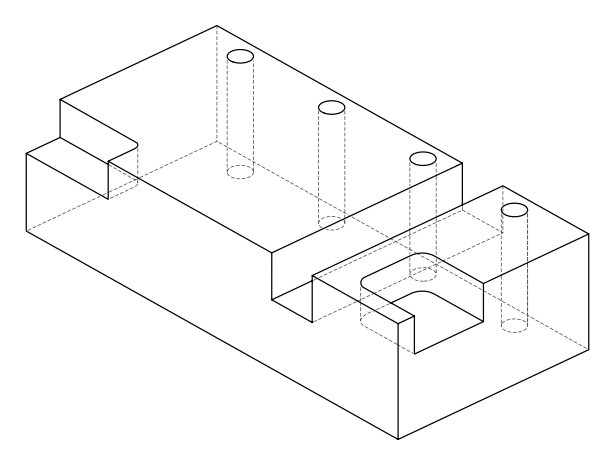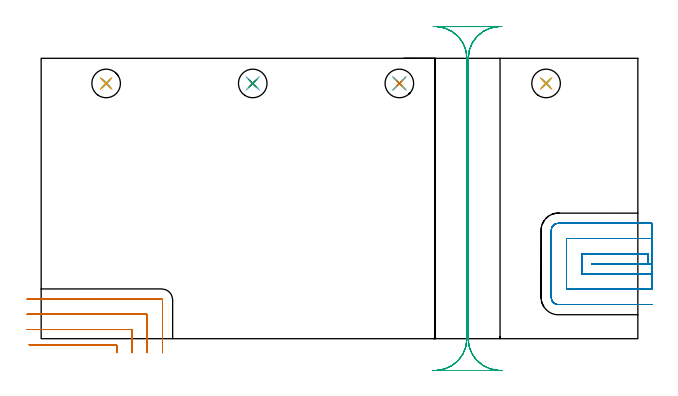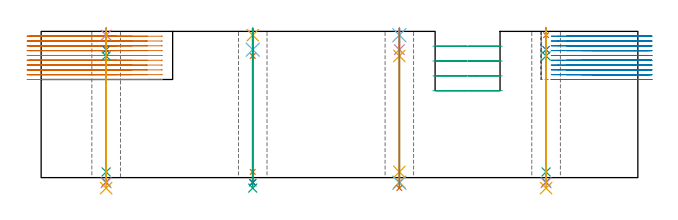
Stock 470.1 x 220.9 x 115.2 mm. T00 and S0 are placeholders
(PLAN: 23 operations, 18 tool changes, 39 min)
(1 MILL_CORNER_NOTCH_RECTANGULAR | CORNER_NOTCH_RECTANGULAR | NXT0201_012 | Follow Part, ap 4, ae 75% | 10.05 min | 153304 mm3)
(2 MILL_SLOT | SLOT_PARTIAL_RECTANGULAR | NXT0201_012 | Follow Part, ap 4, ae 75% | 15.89 min | 228101 mm3)
(3 MILL_RECTANGULAR_SLOT | SLOT_RECTANGULAR | UGT0201_020 | Follow Part, ap 12.5, ae 75% | 6.44 min | 527270 mm3)
(4 SPOT_DRILL | STEP1HOLE | NXT0321_9005460120000 | 0.05 min | 203 mm3)
(5 SPOT_DRILL_1 | STEP1HOLE_1 | NXT0321_9005460120000 | 0.05 min | 181 mm3)
(6 SPOT_DRILL_2 | STEP1HOLE_2 | NXT0321_9005460120000 | 0.05 min | 414 mm3)
(7 SPOT_DRILL_3 | STEP1HOLE_3 | NXT0321_9005460120000 | 0.05 min | 109 mm3)
(8 DRILL_BLIND_HOLE_INTO_CENTER | STEP1HOLE | NXT0301_067 | 0.07 min | 880 mm3)
(9 GUN_DRILL_THROUGH_HOLE | STEP1HOLE | UGT0307_006 | 0.56 min | 6416 mm3)
(10 DRILL_TO_ENLARGE_THROUGH_HOLE | STEP1HOLE | NXT0301_104 | 0.49 min | 10305 mm3)
(11 DRILL_TO_ENLARGE_THROUGH_HOLE_1 | STEP1HOLE | UGT0301_054 | 0.5 min | 27976 mm3)
(12 DRILL_BLIND_HOLE_INTO_CENTER_1 | STEP1HOLE_1 | NXT0301_067 | 0.07 min | 816 mm3)
(13 GUN_DRILL_THROUGH_HOLE_1 | STEP1HOLE_1 | UGT0307_006 | 0.56 min | 6482 mm3)
(14 DRILL_TO_ENLARGE_THROUGH_HOLE_2 | STEP1HOLE_1 | NXT0301_104 | 0.49 min | 10223 mm3)
(15 DRILL_TO_ENLARGE_THROUGH_HOLE_3 | STEP1HOLE_1 | UGT0301_054 | 0.5 min | 28014 mm3)
(16 DRILL_BLIND_HOLE_INTO_CENTER_2 | STEP1HOLE_2 | NXT0301_067 | 0.07 min | 960 mm3)
(17 GUN_DRILL_THROUGH_HOLE_2 | STEP1HOLE_2 | UGT0307_006 | 0.56 min | 6375 mm3)
(18 DRILL_TO_ENLARGE_THROUGH_HOLE_4 | STEP1HOLE_2 | NXT0301_104 | 0.49 min | 10408 mm3)
(19 DRILL_TO_ENLARGE_THROUGH_HOLE_5 | STEP1HOLE_2 | UGT0301_054 | 0.5 min | 27816 mm3)
(20 DRILL_BLIND_HOLE_INTO_CENTER_3 | STEP1HOLE_3 | NXT0301_067 | 0.07 min | 851 mm3)
(21 GUN_DRILL_THROUGH_HOLE_3 | STEP1HOLE_3 | UGT0307_006 | 0.56 min | 6462 mm3)
(22 DRILL_TO_ENLARGE_THROUGH_HOLE_6 | STEP1HOLE_3 | NXT0301_104 | 0.49 min | 10249 mm3)
(23 DRILL_TO_ENLARGE_THROUGH_HOLE_7 | STEP1HOLE_3 | UGT0301_054 | 0.5 min | 28014 mm3)
(TOOL NXT0201_012 | ENDMILL 16mm [2P460-1600-NA 1630] | D16 FL38 Z6)
(TOOL UGT0201_020 | End mill 50 mm | D50 FL50 Z4)
(TOOL NXT0321_9005460120000 | NC Spot Drill, 142deg, 12mm, Carbide, Uncoated | D12 PA142 FL30 Z2)
(TOOL NXT0301_067 | Carbide Drill 9.6mm [860.1-0960-029A1-MM 2214] | D9.6 PA140 FL47 Z2)
(TOOL UGT0307_006 | Gun Drill 9 mm | D9 PA130 FL24 Z1)
(TOOL NXT0301_104 | Carbide Drill 14mm [860.1-1400-112A1-MM 2214] | D14 PA140 FL123 Z2)
(TOOL UGT0301_054 | Twist Drill 22.5 mm | D22.5 PA118 FL155 Z2)
(OP 1 MILL_CORNER_NOTCH_RECTANGULAR)
G17 G21 G94 G90
T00 M6
G54
G17 G0 G90 X59.6 Y-11. S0 M3
G43 Z125.2 H1
Z111.41
G94 G1 Y-8. F250.
Y-5.595 F500.
G3 X58.805 Y-4.8 R0.8
G1 X-6.4
X-9.4 F250.
G0 Z125.2
X71.6 Y-11.
Z111.41
G1 Y-8.
Y6.405 F500.
G3 X70.805 Y7.2 R0.8
G1 X-8.
X-11. F250.
G0 Z125.2
X83.6 Y-11.
Z111.41
G1 Y-8.
Y18.404 F500.
G3 X82.805 Y19.2 R0.8
G1 X-8.
X-11. F250.
G0 Z125.2
X95.6 Y-11.
Z111.41
G1 Y-8.
Y30.404 F500.
G3 X94.804 Y31.2 R0.8
G1 X-8.
X-11. F250.
G0 Z125.2
X59.6 Y-11.
Z107.62
G1 Y-8.
Y-5.595 F500.
G3 X58.805 Y-4.8 R0.8
G1 X-6.4
X-9.4 F250.
G0 Z125.2
X71.6 Y-11.
Z107.62
G1 Y-8.
Y6.405 F500.
G3 X70.805 Y7.2 R0.8
G1 X-8.
X-11. F250.
G0 Z125.2
X83.6 Y-11.
Z107.62
G1 Y-8.
Y18.404 F500.
G3 X82.805 Y19.2 R0.8
G1 X-8.
X-11. F250.
G0 Z125.2
X95.6 Y-11.
Z107.62
G1 Y-8.
Y30.404 F500.
G3 X94.804 Y31.2 R0.8
G1 X-8.
X-11. F250.
G0 Z125.2
X59.6 Y-11.
Z103.83
G1 Y-8.
Y-5.595 F500.
G3 X58.805 Y-4.8 R0.8
G1 X-6.4
X-9.4 F250.
G0 Z125.2
X71.6 Y-11.
Z103.83
G1 Y-8.
Y6.405 F500.
G3 X70.805 Y7.2 R0.8
G1 X-8.
X-11. F250.
G0 Z125.2
X83.6 Y-11.
Z103.83
G1 Y-8.
Y18.404 F500.
G3 X82.805 Y19.2 R0.8
G1 X-8.
X-11. F250.
G0 Z125.2
X95.6 Y-11.
Z103.83
G1 Y-8.
Y30.404 F500.
G3 X94.804 Y31.2 R0.8
G1 X-8.
X-11. F250.
G0 Z125.2
X59.6 Y-11.
Z100.04
G1 Y-8.
Y-5.595 F500.
G3 X58.805 Y-4.8 R0.8
G1 X-6.4
X-9.4 F250.
G0 Z125.2
X71.6 Y-11.
Z100.04
G1 Y-8.
Y6.405 F500.
G3 X70.805 Y7.2 R0.8
G1 X-8.
X-11. F250.
G0 Z125.2
X83.6 Y-11.
Z100.04
G1 Y-8.
Y18.404 F500.
G3 X82.805 Y19.2 R0.8
G1 X-8.
X-11. F250.
G0 Z125.2
X95.6 Y-11.
Z100.04
G1 Y-8.
Y30.404 F500.
G3 X94.804 Y31.2 R0.8
G1 X-8.
X-11. F250.
G0 Z125.2
X59.6 Y-11.
Z96.25
G1 Y-8.
Y-5.595 F500.
G3 X58.805 Y-4.8 R0.8
G1 X-6.4
X-9.4 F250.
G0 Z125.2
X71.6 Y-11.
Z96.25
G1 Y-8.
Y6.405 F500.
G3 X70.805 Y7.2 R0.8
G1 X-8.
X-11. F250.
G0 Z125.2
X83.6 Y-11.
Z96.25
G1 Y-8.
Y18.404 F500.
G3 X82.805 Y19.2 R0.8
G1 X-8.
X-11. F250.
G0 Z125.2
X95.6 Y-11.
Z96.25
G1 Y-8.
Y30.404 F500.
G3 X94.804 Y31.2 R0.8
G1 X-8.
X-11. F250.
G0 Z125.2
X59.6 Y-11.
Z92.46
G1 Y-8.
Y-5.595 F500.
G3 X58.805 Y-4.8 R0.8
G1 X-6.4
X-9.4 F250.
G0 Z125.2
X71.6 Y-11.
Z92.46
G1 Y-8.
Y6.405 F500.
G3 X70.805 Y7.2 R0.8
G1 X-8.
X-11. F250.
G0 Z125.2
X83.6 Y-11.
Z92.46
G1 Y-8.
Y18.404 F500.
G3 X82.805 Y19.2 R0.8
G1 X-8.
X-11. F250.
G0 Z125.2
X95.6 Y-11.
Z92.46
G1 Y-8.
Y30.404 F500.
G3 X94.804 Y31.2 R0.8
G1 X-8.
X-11. F250.
G0 Z125.2
X59.6 Y-11.
Z88.67
G1 Y-8.
Y-5.595 F500.
G3 X58.805 Y-4.8 R0.8
G1 X-6.4
X-9.4 F250.
G0 Z125.2
X71.6 Y-11.
Z88.67
G1 Y-8.
Y6.405 F500.
G3 X70.805 Y7.2 R0.8
G1 X-8.
X-11. F250.
G0 Z125.2
X83.6 Y-11.
Z88.67
G1 Y-8.
Y18.404 F500.
G3 X82.805 Y19.2 R0.8
G1 X-8.
X-11. F250.
G0 Z125.2
X95.6 Y-11.
Z88.67
G1 Y-8.
Y30.404 F500.
G3 X94.804 Y31.2 R0.8
G1 X-8.
X-11. F250.
G0 Z125.2
X59.6 Y-11.
Z84.88
G1 Y-8.
Y-5.595 F500.
G3 X58.805 Y-4.8 R0.8
G1 X-6.4
X-9.4 F250.
G0 Z125.2
X71.6 Y-11.
Z84.88
G1 Y-8.
Y6.405 F500.
G3 X70.805 Y7.2 R0.8
G1 X-8.
X-11. F250.
G0 Z125.2
X83.6 Y-11.
Z84.88
G1 Y-8.
Y18.404 F500.
G3 X82.805 Y19.2 R0.8
G1 X-8.
X-11. F250.
G0 Z125.2
X95.6 Y-11.
Z84.88
G1 Y-8.
Y30.404 F500.
G3 X94.804 Y31.2 R0.8
G1 X-8.
X-11. F250.
G0 Z125.2
X59.6 Y-11.
Z81.09
G1 Y-8.
Y-5.595 F500.
G3 X58.805 Y-4.8 R0.8
G1 X-6.4
X-9.4 F250.
G0 Z125.2
X71.6 Y-11.
Z81.09
G1 Y-8.
Y6.405 F500.
G3 X70.805 Y7.2 R0.8
G1 X-8.
X-11. F250.
G0 Z125.2
X83.6 Y-11.
Z81.09
G1 Y-8.
Y18.404 F500.
G3 X82.805 Y19.2 R0.8
G1 X-8.
X-11. F250.
G0 Z125.2
X95.6 Y-11.
Z81.09
G1 Y-8.
Y30.404 F500.
G3 X94.804 Y31.2 R0.8
G1 X-8.
X-11. F250.
G0 Z125.2
X59.6 Y-11.
Z77.3
G1 Y-8.
Y-5.595 F500.
G3 X58.805 Y-4.8 R0.8
G1 X-6.4
X-9.4 F250.
G0 Z125.2
X71.6 Y-11.
Z77.3
G1 Y-8.
Y6.405 F500.
G3 X70.805 Y7.2 R0.8
G1 X-8.
X-11. F250.
G0 Z125.2
X83.6 Y-11.
Z77.3
G1 Y-8.
Y18.404 F500.
G3 X82.805 Y19.2 R0.8
G1 X-8.
X-11. F250.
G0 Z125.2
X95.6 Y-11.
Z77.3
G1 Y-8.
Y30.404 F500.
G3 X94.804 Y31.2 R0.8
G1 X-8.
X-11. F250.
G0 Z125.2
M5
M2
(OP 2 MILL_SLOT)
G17 G21 G94 G90
T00 M6
G54
G17 G0 G90 X481.1 Y58.9 S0 M3
G43 Z125.2 H1
Z111.41
G94 G1 X478.1 F250.
X433.9 F500.
X478.1
Y66.9
X425.9
Y50.9
X478.1
X481.1 F250.
Y78.9
X478.1
X413.9 F500.
Y38.9
X478.1
X481.1 F250.
Y90.9
X478.1
X407.4 F500.
G3 X401.9 Y85.4 R5.5
G1 Y32.4
G3 X407.4 Y26.9 R5.5
G1 X478.1
X481.1 F250.
G0 Y58.9 Z107.62
G1 X478.1
X433.9 F500.
X478.1
Y66.9
X425.9
Y50.9
X478.1
X481.1 F250.
Y78.9
X478.1
X413.9 F500.
Y38.9
X478.1
X481.1 F250.
Y90.9
X478.1
X407.4 F500.
G3 X401.9 Y85.4 R5.5
G1 Y32.4
G3 X407.4 Y26.9 R5.5
G1 X478.1
X481.1 F250.
G0 Y58.9 Z103.83
G1 X478.1
X433.9 F500.
X478.1
Y66.9
X425.9
Y50.9
X478.1
X481.1 F250.
Y78.9
X478.1
X413.9 F500.
Y38.9
X478.1
X481.1 F250.
Y90.9
X478.1
X407.4 F500.
G3 X401.9 Y85.4 R5.5
G1 Y32.4
G3 X407.4 Y26.9 R5.5
G1 X478.1
X481.1 F250.
G0 Y58.9 Z100.04
G1 X478.1
X433.9 F500.
X478.1
Y66.9
X425.9
Y50.9
X478.1
X481.1 F250.
Y78.9
X478.1
X413.9 F500.
Y38.9
X478.1
X481.1 F250.
Y90.9
X478.1
X407.4 F500.
G3 X401.9 Y85.4 R5.5
G1 Y32.4
G3 X407.4 Y26.9 R5.5
G1 X478.1
X481.1 F250.
G0 Y58.9 Z96.25
G1 X478.1
X433.9 F500.
X478.1
Y66.9
X425.9
Y50.9
X478.1
X481.1 F250.
Y78.9
X478.1
X413.9 F500.
Y38.9
X478.1
X481.1 F250.
Y90.9
X478.1
X407.4 F500.
G3 X401.9 Y85.4 R5.5
G1 Y32.4
G3 X407.4 Y26.9 R5.5
G1 X478.1
X481.1 F250.
G0 Y58.9 Z92.46
G1 X478.1
X433.9 F500.
X478.1
Y66.9
X425.9
Y50.9
X478.1
X481.1 F250.
Y78.9
X478.1
X413.9 F500.
Y38.9
X478.1
X481.1 F250.
Y90.9
X478.1
X407.4 F500.
G3 X401.9 Y85.4 R5.5
G1 Y32.4
G3 X407.4 Y26.9 R5.5
G1 X478.1
X481.1 F250.
G0 Y58.9 Z88.67
G1 X478.1
X433.9 F500.
X478.1
Y66.9
X425.9
Y50.9
X478.1
X481.1 F250.
Y78.9
X478.1
X413.9 F500.
Y38.9
X478.1
X481.1 F250.
Y90.9
X478.1
X407.4 F500.
G3 X401.9 Y85.4 R5.5
G1 Y32.4
G3 X407.4 Y26.9 R5.5
G1 X478.1
X481.1 F250.
G0 Y58.9 Z84.88
G1 X478.1
X433.9 F500.
X478.1
Y66.9
X425.9
Y50.9
X478.1
X481.1 F250.
Y78.9
X478.1
X413.9 F500.
Y38.9
X478.1
X481.1 F250.
Y90.9
X478.1
X407.4 F500.
G3 X401.9 Y85.4 R5.5
G1 Y32.4
G3 X407.4 Y26.9 R5.5
G1 X478.1
X481.1 F250.
G0 Y58.9 Z81.09
G1 X478.1
X433.9 F500.
X478.1
Y66.9
X425.9
Y50.9
X478.1
X481.1 F250.
Y78.9
X478.1
X413.9 F500.
Y38.9
X478.1
X481.1 F250.
Y90.9
X478.1
X407.4 F500.
G3 X401.9 Y85.4 R5.5
G1 Y32.4
G3 X407.4 Y26.9 R5.5
G1 X478.1
X481.1 F250.
G0 Y58.9 Z77.3
G1 X478.1
X433.9 F500.
X478.1
Y66.9
X425.9
Y50.9
X478.1
X481.1 F250.
Y78.9
X478.1
X413.9 F500.
Y38.9
X478.1
X481.1 F250.
Y90.9
X478.1
X407.4 F500.
G3 X401.9 Y85.4 R5.5
G1 Y32.4
G3 X407.4 Y26.9 R5.5
G1 X478.1
X481.1 F250.
G0 Z125.2
M5
M2
(OP 3 MILL_RECTANGULAR_SLOT)
G17 G21 G94 G90
T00 M6
G54
G17 G0 G90 X308.628 Y246.017 S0 M3
G43 Z125.2 H0
Z103.525
G94 G1 X311.624 Y245.87 F250.
G2 X329.165 Y237.418 R25. F500.
X334.117 Y228.807 R25. F391.
X335.4 Y220.9 R25. F299.
G1 Y28.945
Y18.945 F409.
Y0. F500.
G2 X311.624 Y-24.97 R25.
G1 Y-25.
X360.276
Y-24.97
G2 X336.5 Y0. R25.
G1 Y220.9
G2 X360.276 Y245.87 R25.
G1 X363.272 Y246.017 F250.
G0 Z125.2
Y-25.117
Z91.85
G1 X360.276 Y-24.97
G2 X342.735 Y-16.518 R25. F500.
X337.783 Y-7.907 R25. F389.
X336.5 Y0. R25. F301.
G1 Y191.955
Y201.955 F409.
Y220.9 F500.
G2 X360.276 Y245.87 R25.
G1 Y245.9
X311.624
Y245.87
G2 X335.4 Y220.9 R25.
G1 Y0.
G2 X311.624 Y-24.97 R25.
G1 X308.628 Y-25.117 F250.
G0 X363.272 Z80.175
G1 X360.276 Y-24.97
G2 X342.735 Y-16.518 R25. F500.
X337.783 Y-7.907 R25. F367.
X336.5 Y0. R25. F282.
G1 Y191.955
Y201.955 F379.
Y220.9 F500.
G2 X360.276 Y245.87 R25.
G1 Y245.9
X311.624
Y245.87
G2 X335.4 Y220.9 R25.
G1 Y0.
G2 X311.624 Y-24.97 R25.
G1 X308.628 Y-25.117 F250.
G0 X363.272 Z68.5
G1 X360.276 Y-24.97
G2 X342.735 Y-16.518 R25. F500.
X337.783 Y-7.907 R25. F389.
X336.5 Y0. R25. F301.
G1 Y191.955
Y201.955 F409.
Y220.9 F500.
G2 X360.276 Y245.87 R25.
G1 Y245.9
X311.624
Y245.87
G2 X335.4 Y220.9 R25.
G1 Y0.
G2 X311.624 Y-24.97 R25.
G1 X308.628 Y-25.117 F250.
G0 Z125.2
M5
M2
(OP 4 SPOT_DRILL)
G17 G21 G94 G90
T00 M6
G54
G17 G0 G90 X51.2 Y201.1 S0 M3
G43 Z125.2 H0
G94 G81 G98 Z112.2 F250. R118.2
G80
M5
M2
(OP 5 SPOT_DRILL_1)
G17 G21 G94 G90
T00 M6
G54
G17 G0 G90 X166.7 Y201.1 S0 M3
G43 Z125.2 H0
G94 G81 G98 Z112.2 F250. R118.2
G80
M5
M2
(OP 6 SPOT_DRILL_2)
G17 G21 G94 G90
T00 M6
G54
G17 G0 G90 X282.2 Y201.1 S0 M3
G43 Z125.2 H0
G94 G81 G98 Z112.2 F250. R118.2
G80
M5
M2
(OP 7 SPOT_DRILL_3)
G17 G21 G94 G90
T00 M6
G54
G17 G0 G90 X397.8 Y201.1 S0 M3
G43 Z125.2 H0
G94 G81 G98 Z112.2 F250. R118.2
G80
M5
M2
(OP 8 DRILL_BLIND_HOLE_INTO_CENTER)
G17 G21 G94 G90
T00 M6
G54
G17 G0 G90 X51.2 Y201.1 S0 M3
G43 Z125.2 H1
G94 G81 G98 Z100.8 F250. R117.2
G80
M5
M2
(OP 9 GUN_DRILL_THROUGH_HOLE)
G17 G21 G94 G90
T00 M6
G54
G17 G0 G90 X51.2 Y201.1 M8
G43 Z125.2 H0
Z111.368
S716 M3
G94 G1 Z95.839 F125. M26
G4 X.084
Z4.5 F250.
G4 X.084
Z-3.598 F125.
G4 X.084
M5
M9
G0 Z111.368
Z125.2
M2
(OP 10 DRILL_TO_ENLARGE_THROUGH_HOLE)
G17 G21 G94 G90
T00 M6
G54
G17 G0 G90 X51.2 Y201.1 S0 M3
G43 Z125.2 H1
G94 G73 G98 Z-4.048 F250. Q13.25 R117.2
G80
M5
M2
(OP 11 DRILL_TO_ENLARGE_THROUGH_HOLE_1)
G17 G21 G94 G90
T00 M6
G54
G17 G0 G90 X51.2 Y201.1 S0 M3
G43 Z125.2 H0
G94 G73 G98 Z-8.26 F250. Q20.577 R117.2
G80
M5
M2
(OP 12 DRILL_BLIND_HOLE_INTO_CENTER_1)
G17 G21 G94 G90
T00 M6
G54
G17 G0 G90 X166.7 Y201.1 S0 M3
G43 Z125.2 H1
G94 G81 G98 Z100.8 F250. R117.2
G80
M5
M2
(OP 13 GUN_DRILL_THROUGH_HOLE_1)
G17 G21 G94 G90
T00 M6
G54
G17 G0 G90 X166.7 Y201.1 M8
G43 Z125.2 H0
Z111.368
S716 M3
G94 G1 Z95.839 F125. M26
G4 X.084
Z4.5 F250.
G4 X.084
Z-3.598 F125.
G4 X.084
M5
M9
G0 Z111.368
Z125.2
M2
(OP 14 DRILL_TO_ENLARGE_THROUGH_HOLE_2)
G17 G21 G94 G90
T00 M6
G54
G17 G0 G90 X166.7 Y201.1 S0 M3
G43 Z125.2 H1
G94 G73 G98 Z-4.048 F250. Q13.25 R117.2
G80
M5
M2
(OP 15 DRILL_TO_ENLARGE_THROUGH_HOLE_3)
G17 G21 G94 G90
T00 M6
G54
G17 G0 G90 X166.7 Y201.1 S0 M3
G43 Z125.2 H0
G94 G73 G98 Z-8.26 F250. Q20.577 R117.2
G80
M5
M2
(OP 16 DRILL_BLIND_HOLE_INTO_CENTER_2)
G17 G21 G94 G90
T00 M6
G54
G17 G0 G90 X282.2 Y201.1 S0 M3
G43 Z125.2 H1
G94 G81 G98 Z100.8 F250. R117.2
G80
M5
M2
(OP 17 GUN_DRILL_THROUGH_HOLE_2)
G17 G21 G94 G90
T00 M6
G54
G17 G0 G90 X282.2 Y201.1 M8
G43 Z125.2 H0
Z111.368
S716 M3
G94 G1 Z95.839 F125. M26
G4 X.084
Z4.5 F250.
G4 X.084
Z-3.598 F125.
G4 X.084
M5
M9
G0 Z111.368
Z125.2
M2
(OP 18 DRILL_TO_ENLARGE_THROUGH_HOLE_4)
G17 G21 G94 G90
T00 M6
G54
G17 G0 G90 X282.2 Y201.1 S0 M3
G43 Z125.2 H1
G94 G73 G98 Z-4.048 F250. Q13.25 R117.2
G80
M5
M2
(OP 19 DRILL_TO_ENLARGE_THROUGH_HOLE_5)
G17 G21 G94 G90
T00 M6
G54
G17 G0 G90 X282.2 Y201.1 S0 M3
G43 Z125.2 H0
G94 G73 G98 Z-8.26 F250. Q20.577 R117.2
G80
M5
M2
(OP 20 DRILL_BLIND_HOLE_INTO_CENTER_3)
G17 G21 G94 G90
T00 M6
G54
G17 G0 G90 X397.8 Y201.1 S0 M3
G43 Z125.2 H1
G94 G81 G98 Z100.8 F250. R117.2
G80
M5
M2
(OP 21 GUN_DRILL_THROUGH_HOLE_3)
G17 G21 G94 G90
T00 M6
G54
G17 G0 G90 X397.8 Y201.1 M8
G43 Z125.2 H0
Z111.368
S716 M3
G94 G1 Z95.839 F125. M26
G4 X.084
Z4.5 F250.
G4 X.084
Z-3.598 F125.
G4 X.084
M5
M9
G0 Z111.368
Z125.2
M2
(OP 22 DRILL_TO_ENLARGE_THROUGH_HOLE_6)
G17 G21 G94 G90
T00 M6
G54
G17 G0 G90 X397.8 Y201.1 S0 M3
G43 Z125.2 H1
G94 G73 G98 Z-4.048 F250. Q13.25 R117.2
G80
M5
M2
(OP 23 DRILL_TO_ENLARGE_THROUGH_HOLE_7)
G17 G21 G94 G90
T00 M6
G54
G17 G0 G90 X397.8 Y201.1 S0 M3
G43 Z125.2 H0
G94 G73 G98 Z-8.26 F250. Q20.577 R117.2
G80
M5
M2
